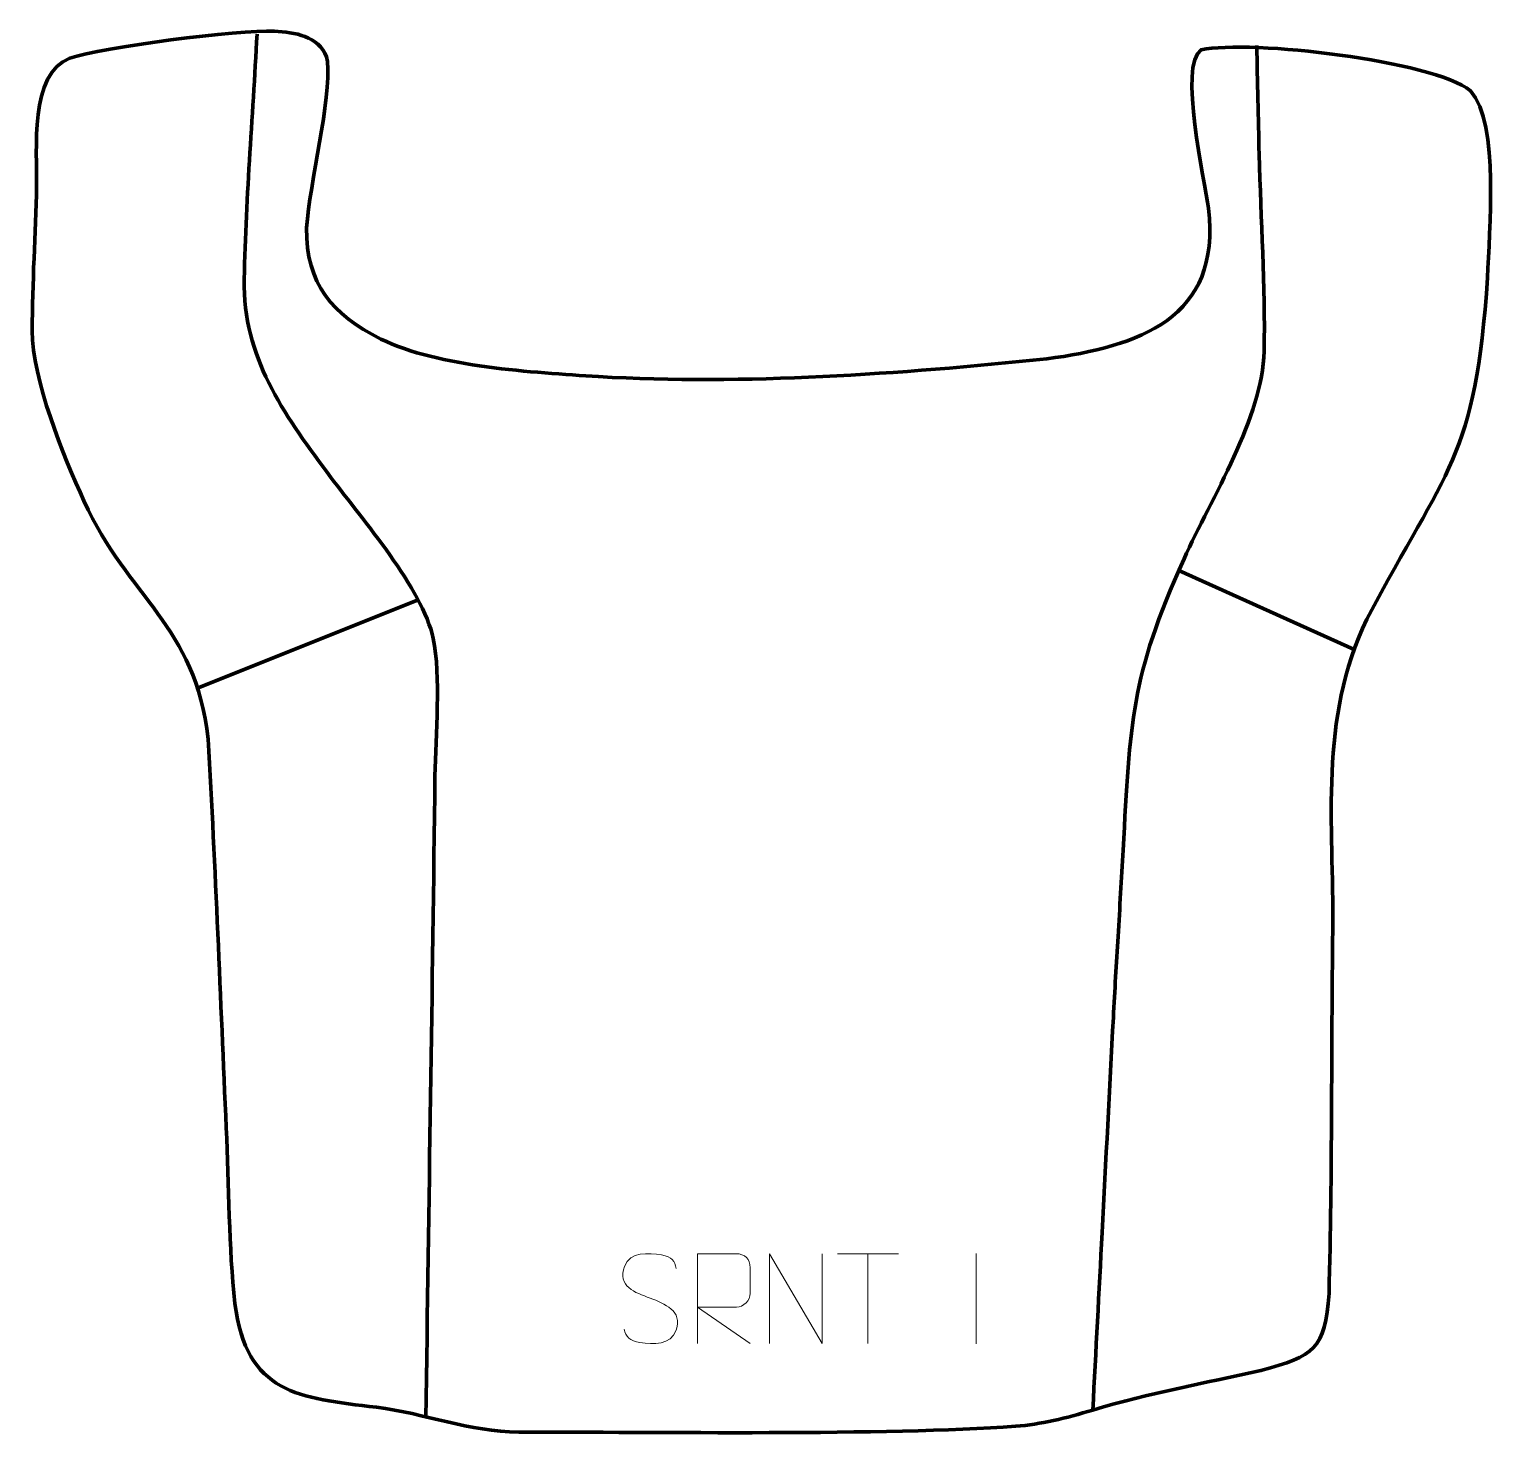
# Model space of a CAD drawing. Header units: millimetres. Extents: x -490 to -82, y 214 to 604.
import ezdxf

# ---------------------------------------------------------------- set-up
doc = ezdxf.new("R2010")
doc.units = ezdxf.units.MM
doc.header["$MEASUREMENT"] = 0
doc.layers.add('layer 1', color=7, linetype='Continuous', plot=False)
doc.layers.add('layer 2', color=7, linetype='Continuous')
doc.layers.add('layer 3', color=7, linetype='Continuous')

msp = doc.modelspace()

# ---------------------------------------------------------------- linework, layer by layer
at = {"layer": 'layer 1', "color": 250, "lineweight": 9}
for points, knots in [([(-318.0939, 252.4404), (-322.3422, 253.9108), (-327.2503, 255.7066), (-325.2452, 261.2269), (-325.2452, 261.2269), (-323.7417, 265.3668), (-318.5281, 264.9783), (-314.9245, 264.3772), (-314.9245, 264.3772), (-312.0639, 263.9), (-311.1992, 262.6868), (-310.8886, 260.6027)], [0, 0, 0, 0, 0.25, 0.25, 0.25, 0.25, 0.5, 0.5, 0.5, 0.5, 1, 1, 1, 1]), ([(-305.0009, 239.7898), (-305.0009, 239.7898), (-305.0009, 264.7433), (-305.0009, 264.7433), (-305.0009, 264.7433), (-301.4061, 264.7433), (-297.8106, 264.7433), (-294.2154, 264.7433), (-294.2154, 264.7433), (-291.8901, 264.7056), (-290.3328, 263.2156), (-290.3369, 260.8492), (-290.3369, 260.8492), (-290.3373, 258.8137), (-290.3373, 255.7543), (-290.3369, 253.7183), (-290.3369, 253.7183), (-290.3434, 251.8428), (-292.1557, 249.901), (-294.1652, 249.8819), (-294.1652, 249.8819), (-294.1652, 249.8819), (-305.0009, 249.8819), (-305.0009, 249.8819), (-305.0009, 249.8819), (-305.0009, 249.8819), (-290.3462, 239.7898), (-290.3462, 239.7898)], [0, 0, 0, 0, 0.125, 0.125, 0.125, 0.125, 0.25, 0.25, 0.25, 0.25, 0.375, 0.375, 0.375, 0.375, 0.5, 0.5, 0.5, 0.5, 0.625, 0.625, 0.625, 0.625, 0.75, 0.75, 0.75, 0.75, 1, 1, 1, 1]), ([(-284.9963, 239.7898), (-284.9963, 239.7898), (-284.9963, 264.7433), (-284.9963, 264.7433), (-284.9963, 264.7433), (-284.9963, 264.7433), (-270.3415, 239.7898), (-270.3415, 239.7898), (-270.3415, 239.7898), (-270.3415, 239.7898), (-270.3415, 264.7433), (-270.3415, 264.7433)], [0, 0, 0, 0, 0.25, 0.25, 0.25, 0.25, 0.5, 0.5, 0.5, 0.5, 1, 1, 1, 1]), ([(-318.0939, 252.4403), (-314.0753, 250.7936), (-309.0458, 248.9053), (-310.8798, 243.545), (-310.8798, 243.545), (-312.3396, 239.2786), (-317.2504, 239.5353), (-320.9765, 240.09), (-320.9765, 240.09), (-323.7265, 240.4998), (-324.9474, 241.7133), (-325.3254, 243.8255)], [0, 0, 0, 0, 0.25, 0.25, 0.25, 0.25, 0.5, 0.5, 0.5, 0.5, 1, 1, 1, 1])]:
    msp.add_open_spline(points, degree=3, knots=knots, dxfattribs=at)
for points in [[(-266.1625, 264.7198), (-266.1625, 264.7198), (-249.1753, 264.7198), (-249.1753, 264.7198)], [(-257.6687, 239.7898), (-257.6687, 239.7898), (-257.6687, 264.7433), (-257.6687, 264.7433)], [(-227.6689, 264.7536), (-227.6689, 264.7536), (-227.6689, 239.7795), (-227.6689, 239.7795)]]:
    msp.add_open_spline(points, degree=3, dxfattribs=at)
at = {"layer": 'layer 2', "color": 142, "lineweight": 158}
for points, knots in [([(-427.163, 603.0394), (-428.3601, 579.8806), (-430.425, 556.0437), (-430.755, 532.9365), (-430.755, 532.9365), (-430.349, 511.8803), (-418.7639, 496.2984), (-406.6723, 480.0748), (-406.6723, 480.0748), (-397.9303, 468.3455), (-381.2714, 449.3465), (-378.2812, 435.3465), (-378.2812, 435.3465), (-376.0825, 425.0522), (-377.6696, 408.4277), (-377.8066, 397.296), (-377.8066, 397.296), (-378.5373, 337.9325), (-379.507, 278.5736), (-380.323, 219.2114)], [0, 0, 0, 0, 0.16666667, 0.16666667, 0.16666667, 0.16666667, 0.33333333, 0.33333333, 0.33333333, 0.33333333, 0.5, 0.5, 0.5, 0.5, 0.66666667, 0.66666667, 0.66666667, 0.66666667, 1, 1, 1, 1]), ([(-149.8127, 599.9138), (-149.5887, 589.8414), (-149.3647, 579.769), (-149.1407, 569.6966), (-149.1407, 569.6966), (-148.6662, 551.6427), (-147.3988, 533.0665), (-147.7519, 515.0674), (-147.7519, 515.0674), (-148.1066, 496.9886), (-162.4213, 474.2378), (-169.9823, 457.487), (-169.9823, 457.487), (-184.9683, 424.2871), (-184.8445, 412.2111), (-186.8888, 376.6886), (-186.8888, 376.6886), (-187.351, 368.7085), (-187.7857, 360.7287), (-188.2823, 352.7504), (-188.2823, 352.7504), (-188.7541, 345.2498), (-189.1831, 337.7487), (-189.5852, 330.2442), (-189.5852, 330.2442), (-190.6283, 310.357), (-191.6715, 290.4698), (-192.7146, 270.5825), (-192.7146, 270.5825), (-193.5752, 254.1755), (-194.4358, 237.7686), (-195.2964, 221.3616)], [0, 0, 0, 0, 0.11111111, 0.11111111, 0.11111111, 0.11111111, 0.22222222, 0.22222222, 0.22222222, 0.22222222, 0.33333333, 0.33333333, 0.33333333, 0.33333333, 0.44444444, 0.44444444, 0.44444444, 0.44444444, 0.55555556, 0.55555556, 0.55555556, 0.55555556, 0.66666667, 0.66666667, 0.66666667, 0.66666667, 0.77777778, 0.77777778, 0.77777778, 0.77777778, 1, 1, 1, 1])]:
    msp.add_open_spline(points, degree=3, knots=knots, dxfattribs=at)
for points in [[(-171.4161, 454.2702), (-171.4161, 454.2702), (-122.7733, 432.3292), (-122.7733, 432.3292)], [(-382.4961, 446.1178), (-382.4961, 446.1178), (-443.7096, 421.6211), (-443.7096, 421.6211)]]:
    msp.add_open_spline(points, degree=3, dxfattribs=at)
at = {"layer": 'layer 3', "color": 242, "lineweight": 158}
msp.add_open_spline([(-413.4417, 549.2891), (-413.6344, 533.7145), (-406.2824, 525.3344), (-392.8451, 518.4606), (-392.8451, 518.4606), (-376.5836, 510.5404), (-350.7059, 509.2673), (-332.4743, 508.0256), (-332.4743, 508.0256), (-291.5842, 505.6873), (-248.8179, 508.7938), (-208.0838, 512.9549), (-208.0838, 512.9549), (-182.5341, 516.4216), (-159.5614, 524.055), (-163.1929, 554.7232), (-163.1929, 554.7232), (-164.267, 562.1489), (-171.5963, 594.6278), (-165.2469, 598.6979), (-165.2469, 598.6979), (-151.5456, 601.5416), (-101.1201, 595.7041), (-90.4561, 587.3491), (-90.4561, 587.3491), (-82.4232, 578.0326), (-85.3511, 548.2444), (-85.7743, 535.5435), (-85.7743, 535.5435), (-89.1116, 485.2131), (-97.2051, 482.6335), (-119.2336, 440.7342), (-119.2336, 440.7342), (-132.7045, 412.8891), (-128.3744, 384.2651), (-128.7285, 354.4623), (-128.7285, 354.4623), (-129.1208, 321.0008), (-128.8659, 287.1168), (-129.7427, 253.7252), (-129.7427, 253.7252), (-130.9676, 238.1197), (-133.7734, 236.4189), (-148.6458, 232.3302), (-148.6458, 232.3302), (-164.732, 228.711), (-179.3374, 226.1589), (-195.2964, 221.3616), (-195.2964, 221.3616), (-202.732, 219.1265), (-209.7651, 217.3737), (-216.7024, 216.87), (-216.7024, 216.87), (-252.3555, 214.2811), (-317.4174, 215.2682), (-354.5563, 215.2745), (-354.5563, 215.2745), (-368.2002, 215.2768), (-380.5381, 220.4451), (-394.0684, 222.1643), (-394.0684, 222.1643), (-415.6433, 224.667), (-430.125, 225.9134), (-433.3399, 250.9581), (-433.3399, 250.9581), (-434.9895, 266.2398), (-435.0057, 283.9903), (-435.7097, 299.6087), (-435.7097, 299.6087), (-437.3228, 335.4982), (-438.6849, 371.6106), (-440.7357, 407.4595), (-440.7357, 407.4595), (-444.3661, 439.3984), (-462.801, 446.3236), (-475.2024, 473.5586), (-475.2024, 473.5586), (-480.8272, 485.9114), (-489.603, 507.3083), (-489.5637, 520.7775), (-489.5637, 520.7775), (-489.5255, 533.8689), (-488.6535, 547.6893), (-488.323, 560.9248), (-488.323, 560.9248), (-488.238, 570.6205), (-490.3321, 592.164), (-479.1288, 596.368), (-479.1288, 596.368), (-470.321, 599.418), (-432.058, 604.3465), (-422.3715, 603.8134), (-422.3715, 603.8134), (-416.6725, 603.4998), (-410.2178, 602.6114), (-407.9054, 596.7187), (-407.9054, 596.7187), (-407.9054, 596.7187), (-407.6531, 595.4581), (-407.6531, 595.4581), (-407.6531, 595.4581), (-406.5676, 584.7469), (-412.5561, 561.8656), (-413.4417, 549.2891)], degree=3, knots=[0, 0, 0, 0, 0.03703704, 0.03703704, 0.03703704, 0.03703704, 0.07407407, 0.07407407, 0.07407407, 0.07407407, 0.11111111, 0.11111111, 0.11111111, 0.11111111, 0.14814815, 0.14814815, 0.14814815, 0.14814815, 0.18518519, 0.18518519, 0.18518519, 0.18518519, 0.22222222, 0.22222222, 0.22222222, 0.22222222, 0.25925926, 0.25925926, 0.25925926, 0.25925926, 0.2962963, 0.2962963, 0.2962963, 0.2962963, 0.33333333, 0.33333333, 0.33333333, 0.33333333, 0.37037037, 0.37037037, 0.37037037, 0.37037037, 0.40740741, 0.40740741, 0.40740741, 0.40740741, 0.44444444, 0.44444444, 0.44444444, 0.44444444, 0.48148148, 0.48148148, 0.48148148, 0.48148148, 0.51851852, 0.51851852, 0.51851852, 0.51851852, 0.55555556, 0.55555556, 0.55555556, 0.55555556, 0.59259259, 0.59259259, 0.59259259, 0.59259259, 0.62962963, 0.62962963, 0.62962963, 0.62962963, 0.66666667, 0.66666667, 0.66666667, 0.66666667, 0.7037037, 0.7037037, 0.7037037, 0.7037037, 0.74074074, 0.74074074, 0.74074074, 0.74074074, 0.77777778, 0.77777778, 0.77777778, 0.77777778, 0.81481481, 0.81481481, 0.81481481, 0.81481481, 0.85185185, 0.85185185, 0.85185185, 0.85185185, 0.88888889, 0.88888889, 0.88888889, 0.88888889, 0.92592593, 0.92592593, 0.92592593, 0.92592593, 1, 1, 1, 1], dxfattribs=at)

doc.saveas('drawing.dxf')
